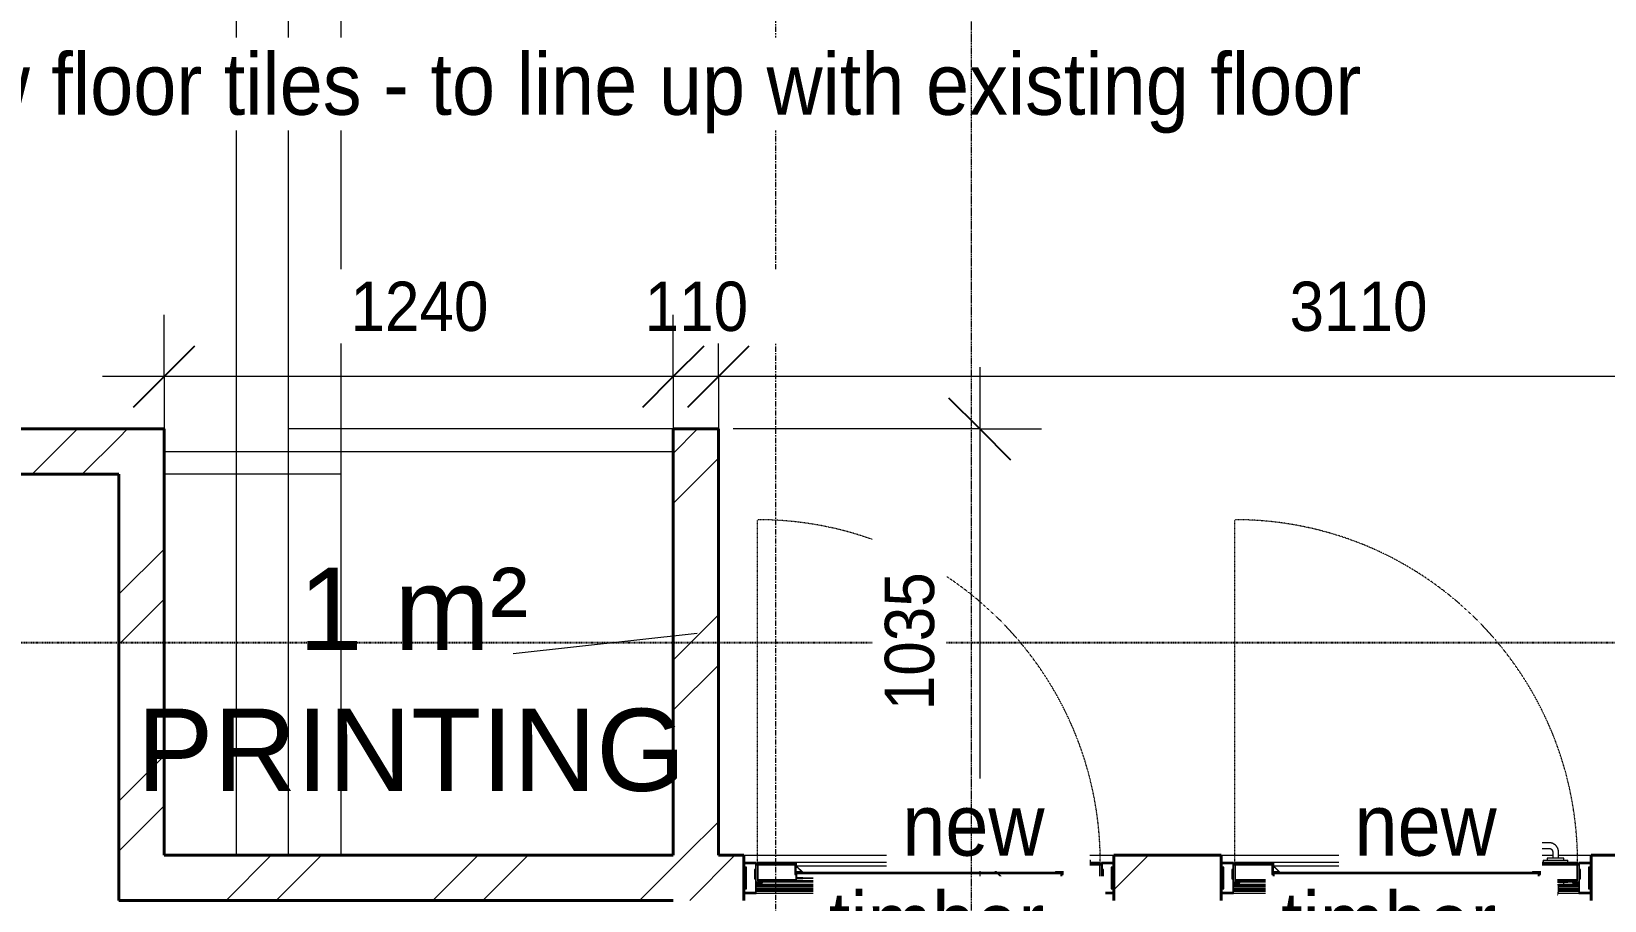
# Model space of a CAD drawing. Header units: millimetres. Extents: x -44657 to 28812, y -28146 to 16565.
# Drawn here: x -10719 to -6893, y -5217 to -3103 of the extents above; entities that cross this region are included whole.
import ezdxf

# ---------------------------------------------------------------- set-up
doc = ezdxf.new("R2010")
doc.units = ezdxf.units.MM
for name, pattern in [('1000 Dashed', [2, 1, -1]), ('Dash 1_5mm', [3, 1.5, -1.5]), ('Detail Dash', [1.1, 0.55, -0.55]), ('Grid Line', [22.225, 12.7, -3.175, 3.175, -3.175])]:
    doc.linetypes.add(name, pattern=pattern)
for name, color, linetype, lineweight in [('A-ANNO-DIMS', 211, 'Continuous', 5), ('A-ANNO-DIMS-100', 211, 'Continuous', 5), ('A-AREA', 32, 'Continuous', 5), ('A-AREA-IDEN', 2, 'Continuous', 5), ('A-DETL', 90, 'Continuous', 5), ('A-DOOR', 31, 'Continuous', 9), ('A-FLOR', 192, 'Continuous', 9), ('A-WALL', 113, 'Continuous', 9), ('A-WALL-PATT', 111, 'Continuous', 9), ('G-ANNO-SYMB', 111, 'Continuous', 5), ('G-ANNO-TEXT', 231, 'Continuous', 5), ('I-WALL', 2, 'Continuous', 9), ('S-GRID', 1, 'Continuous', 5)]:
    doc.layers.add(name, color=color, linetype=linetype, lineweight=lineweight)
doc.styles.add('Arial_1', font='arial.ttf', dxfattribs={"height": 200})
doc.styles.add('Arial_3', font='arial.ttf', dxfattribs={"width": 0.9, "height": 120})
doc.styles.add('Arial_5', font='arial.ttf', dxfattribs={"width": 0.9, "height": 150})
doc.dimstyles.new('SVA_-_1_2mm_Arial', dxfattribs={"dimscale": 304.8, "dimtxt": 122.431128, "dimasz": 0.492126, "dimexe": 0.492126, "dimexo": 0.0625, "dimgap": 0.246063, "dimtad": 1, "dimdec": 0, "dimrnd": 5, "dimzin": 0, "dimdsep": 46, "dimtxsty": 'Arial_3', "dimblk1": 'OBLIQUE', "dimblk2": 'OBLIQUE', "dimsah": 1, "dimcen": 0.09, "dimdle": 0.492126, "dimazin": 0, "dimtfac": 1, "dimtdec": 4, "dimtix": 1, "dimtmove": 0, "dimatfit": 3, "dimfxl": 1.968504, "dimfxlon": 1, "dimtvp": 1, "dimtfill": 1, "dimtolj": 1, "dimtzin": 0, "dimarcsym": 2})
pattern_1 = [(45, (0, 0), (-251.447, 251.447), []), (45, (0, 381), (-251.447, 251.447), [])]

# ---------------------------------------------------------------- blocks, each defined once
blk = doc.blocks.new('Door Aluminium - Single Opening Out with Cill - Door Aluminium Single Opening Out with Cill 900x2100-1421184-NEW PROPOSED GROUND STOREY PLAN _White Box_')
at = {"layer": 'A-DOOR', "linetype": 'Detail Dash', "lineweight": 5}
blk.add_line((-417, 37.3), (-417, 871.3), dxfattribs=at)
at = {"layer": 'A-DOOR', "lineweight": 5}
for p, q in [((348.4, 85.5), (276.4, 85.5)), ((261.4, 70.5), (275.4, 70.5)), ((261.4, 70.5), (262.4, 70.5)), ((273.4, 70.5), (275.4, 70.5)), ((276.4, 71.5), (348.4, 71.5)), ((333.4, 43.5), (393.4, 43.5)), ((333.4, 43.5), (333.4, 37.5)), ((343.4, 48.1), (343.4, 43.5)), ((344.1, 48.1), (343.4, 48.1)), ((383.4, 48.1), (343.4, 48.1)), ((356.4, 63.5), (356.4, 48.1)), ((370.4, 48.1), (370.4, 63.5)), ((383.4, 48.1), (382.8, 48.1)), ((383.4, 43.5), (383.4, 48.1)), ((393.4, 37.5), (393.4, 43.5)), ((-420, 37.5), (-450, 37.5)), ((-450, 22), (-448.5, 22)), ((-448.5, 22), (-450, 22)), ((-448.5, 24.5), (-445.5, 24.5)), ((-448.5, 22), (-448.5, 24.5)), ((-445.5, 24.5), (-448.5, 24.5)), ((-448.5, 24.5), (-448.5, 22)), ((-448, 35.5), (-422, 35.5)), ((-448, 26.3), (-448, 35.5)), ((-443.7, 26.3), (-448, 26.3)), ((-445.5, 24.5), (-445.5, -24.5)), ((-443.7, -26.3), (-443.7, 26.3)), ((-422, 20.3), (-424.4, 20.3)), ((-424.4, 20.3), (-424.4, -1.8)), ((-424.4, 20.3), (-422, 20.3)), ((-422.6, 0), (-422.6, 18.5)), ((-422.6, 18.5), (-421, 18.5)), ((-421, 18.5), (-422.6, 18.5)), ((-421.3, 0), (-422.6, 0)), ((-422.6, 0), (-421.3, 0)), ((-422, 35.5), (-422, 20.3)), ((-421, 3), (-421.3, 0)), ((-421.3, 0), (-421, 3)), ((-421, 18.5), (-421, 17)), ((-421, 17), (-421, 18.5)), ((-421, 17), (-420, 17)), ((-420, 3), (-421, 3)), ((-421, 3), (-420, 3)), ((-420, 17), (-420, 37.5)), ((-416.9, 35.5), (-420, 35.5)), ((-416.8, 33.5), (-420, 33.5)), ((-417, 31.4), (-420, 31.4)), ((-420, 3), (-420, 17)), ((-420, -10.2), (-420, 3)), ((-322, 37.3), (-417, 37.3)), ((-417, 37.3), (-417, -6.7)), ((-415.2, 35.5), (-323.8, 35.5)), ((-415.2, -4.9), (-415.2, 35.5)), ((-323.8, 33.5), (-415.2, 33.5)), ((-323.6, 31.4), (-415.2, 31.4)), ((-323.8, 30.6), (-326.4, 30.6)), ((-326.4, 30.6), (-326.4, 8.5)), ((-326.4, 8.5), (-323.8, 8.5)), ((-323.8, 8.5), (-326.4, 8.5)), ((-324.6, 10.3), (-324.6, 27.3)), ((-324.6, 27.3), (-322, 27.3)), ((-323.3, 10.3), (-324.6, 10.3)), ((-324.6, 10.3), (-323.3, 10.3)), ((-324.1, 27), (-324.1, 13.9)), ((-321.8, 27), (-324.1, 27)), ((-324.1, 27), (-320.8, 27)), ((-324.1, 13.9), (-306.9, 13.9)), ((-323.8, 35.5), (-323.8, 30.6)), ((-323.8, 8.5), (-323.8, -4.9)), ((-322, 13.3), (-323.3, 13.3)), ((-323.3, 13.3), (-323.3, 10.3)), ((-323.3, 10.3), (-323.3, 13.3)), ((-323.3, 13.3), (-322, 13.3)), ((-323.1, 14.9), (-323.1, 26)), ((-323.1, 26), (-320.3, 26)), ((-320.3, 26), (-323.1, 26)), ((-309.3, 14.9), (-323.1, 14.9)), ((322, 37.3), (-322, 37.3)), ((-322, 27.3), (-322, 37.3)), ((-322, 26), (-322, 27.3)), ((322, 13.3), (-322, 13.3)), ((-322, 0), (-322, 13.3)), ((322, 10), (-322, 10)), ((-322, 10), (-322, 0)), ((-322, 0), (322, 0)), ((-306.9, 13.9), (-321.8, 28.9)), ((-321.8, 28.9), (-321.8, 27)), ((-321.8, 28.9), (-321.8, 27)), ((321.8, 28.9), (-321.8, 28.9)), ((-320.3, 26), (-309.3, 14.9)), ((-306.9, 13.9), (306.9, 13.9)), ((321.8, 28.9), (306.9, 13.9)), ((306.9, 13.9), (324.1, 13.9)), ((309.3, 14.9), (320.3, 26)), ((323.1, 14.9), (309.3, 14.9)), ((320.3, 26), (323.1, 26)), ((323.1, 26), (320.3, 26)), ((320.8, 27), (324.1, 27)), ((321.8, 27), (321.8, 28.9)), ((321.8, 28.9), (321.8, 27)), ((324.1, 27), (321.8, 27)), ((417, 37.3), (322, 37.3)), ((322, 37.3), (322, 27.3)), ((322, 27.3), (322, 26)), ((322, 27.3), (324.6, 27.3)), ((323.3, 13.3), (322, 13.3)), ((322, 13.3), (322, 0)), ((322, 13.3), (323.3, 13.3)), ((322, 0), (322, 10)), ((323.1, 26), (323.1, 14.9)), ((323.3, 10.3), (323.3, 13.3)), ((323.3, 13.3), (323.3, 10.3)), ((324.6, 10.3), (323.3, 10.3)), ((323.3, 10.3), (324.6, 10.3)), ((415.2, 31.4), (323.6, 31.4)), ((323.8, 30.6), (323.8, 35.5)), ((323.8, 35.5), (415.2, 35.5)), ((415.2, 33.5), (323.8, 33.5)), ((326.4, 30.6), (323.8, 30.6)), ((323.8, -4.9), (323.8, 8.5)), ((323.8, 8.5), (326.4, 8.5)), ((326.4, 8.5), (323.8, 8.5)), ((324.1, 13.9), (324.1, 27)), ((324.6, 27.3), (324.6, 10.3)), ((326.4, 8.5), (326.4, 30.6)), ((393.4, 37.5), (333.4, 37.5)), ((415.2, 35.5), (415.2, -4.9)), ((420, 33.5), (416.8, 33.5)), ((420, 35.5), (416.9, 35.5)), ((417, -6.7), (417, 37.3)), ((420, 31.4), (417, 31.4)), ((450, 37.5), (420, 37.5)), ((420, 37.5), (420, 17)), ((420, 17), (420, 3)), ((420, 17), (421, 17)), ((421, 3), (420, 3)), ((420, 3), (420, -10.2)), ((420, 3), (421, 3)), ((421, 17), (421, 18.5)), ((421, 18.5), (422.6, 18.5)), ((422.6, 18.5), (421, 18.5)), ((421, 18.5), (421, 17)), ((421.3, 0), (421, 3)), ((421, 3), (421.3, 0)), ((422.6, 0), (421.3, 0)), ((421.3, 0), (422.6, 0)), ((422, 35.5), (448, 35.5)), ((422, 20.3), (422, 35.5)), ((424.4, 20.3), (422, 20.3)), ((422, 20.3), (424.4, 20.3)), ((422.6, 18.5), (422.6, 0)), ((424.4, -1.8), (424.4, 20.3)), ((448, 26.3), (443.7, 26.3)), ((443.7, 26.3), (443.7, -26.3)), ((445.5, -24.5), (445.5, 24.5)), ((445.5, 24.5), (448.5, 24.5)), ((448.5, 24.5), (445.5, 24.5)), ((448, 35.5), (448, 26.3)), ((448.5, 24.5), (448.5, 22)), ((448.5, 22), (448.5, 24.5)), ((448.5, 22), (450, 22)), ((450, 22), (448.5, 22)), ((-448.5, -22), (-450, -22)), ((-450, -22), (-448.5, -22)), ((-450, -37.5), (-420, -37.5)), ((-448.5, -24.5), (-448.5, -22)), ((-448.5, -22), (-448.5, -24.5)), ((-445.5, -24.5), (-448.5, -24.5)), ((-448.5, -24.5), (-445.5, -24.5)), ((-448, -35.5), (-448, -26.3)), ((-448, -26.3), (-443.7, -26.3)), ((-421.8, -35.5), (-448, -35.5)), ((-424.4, -1.8), (-421.8, -1.8)), ((-421.8, -1.8), (-424.4, -1.8)), ((-421.8, -1.8), (-421.8, -35.5)), ((-405, -10.2), (-420, -10.2)), ((-420, -37.5), (-420, -12)), ((-420, -12), (-405, -12)), ((356.7, -15.7), (-420, -15.7)), ((356.9, -19.2), (-420, -19.2)), ((356.7, -22.7), (-420, -22.7)), ((356.7, -26.2), (-420, -26.2)), ((356.7, -29.7), (-420, -29.7)), ((355.5, -33.2), (-420, -33.2)), ((352.1, -37.5), (-420, -37.5)), ((-417, -6.7), (-322, -6.7)), ((-323.8, -4.9), (-415.2, -4.9)), ((333.4, -10.2), (-405, -10.2)), ((-405, -12), (-405, -10.2)), ((-307, 0), (-322, 0)), ((-322, -6.7), (-322, -1.7)), ((-322, -1.7), (-307, -1.7)), ((322, -6.7), (-322, -6.7)), ((-307, -1.7), (-307, 0)), ((307, -1.7), (-307, -1.7)), ((262.4, -38), (261.4, -38)), ((275.4, -38), (261.4, -38)), ((275.4, -38), (273.4, -38)), ((322, 0), (307, 0)), ((307, 0), (307, -1.7)), ((307, -1.7), (322, -1.7)), ((322, -1.7), (322, -6.7)), ((322, -6.7), (417, -6.7)), ((415.2, -4.9), (323.8, -4.9)), ((333.4, -6.7), (333.4, -11)), ((393.4, -11), (333.4, -11)), ((343.4, -11), (343.4, -15.6)), ((343.4, -15.6), (383.4, -15.6)), ((343.4, -15.6), (344.1, -15.6)), ((356.4, -15.6), (356.4, -31)), ((420, -37.5), (368.7, -37.5)), ((420, -33.2), (368.8, -33.2)), ((420, -26.2), (370, -26.2)), ((420, -15.7), (370.2, -15.7)), ((420, -19.2), (370.2, -19.2)), ((420, -22.7), (370.2, -22.7)), ((420, -29.7), (370.2, -29.7)), ((370.4, -31), (370.4, -15.6)), ((382.8, -15.6), (383.4, -15.6)), ((383.4, -15.6), (383.4, -11)), ((393.4, -11), (393.4, -6.7)), ((405, -10.2), (393.4, -10.2)), ((420, -10.2), (405, -10.2)), ((405, -10.2), (405, -12)), ((405, -12), (420, -12)), ((420, -12), (420, -37.5)), ((420, -37.5), (450, -37.5)), ((421.8, -35.5), (421.8, -1.8)), ((421.8, -1.8), (424.4, -1.8)), ((424.4, -1.8), (421.8, -1.8)), ((448, -35.5), (421.8, -35.5)), ((443.7, -26.3), (448, -26.3)), ((448.5, -24.5), (445.5, -24.5)), ((445.5, -24.5), (448.5, -24.5)), ((448, -26.3), (448, -35.5)), ((450, -22), (448.5, -22)), ((448.5, -22), (448.5, -24.5)), ((448.5, -24.5), (448.5, -22)), ((448.5, -22), (450, -22)), ((348.4, -39), (276.4, -39)), ((276.4, -53), (348.4, -53))]:
    blk.add_line(p, q, dxfattribs=at)
at = {"layer": 'A-DOOR', "lineweight": 5, "flags": 128}
for points in [[(276.4, 85.5), (275.8, 85.5), (275.2, 85.5), (274.7, 85.4), (274.1, 85.3), (273.5, 85.2), (272.9, 85.1), (272.3, 84.9), (271.7, 84.7), (271.2, 84.5), (270.6, 84.3), (270.1, 84.1), (269.5, 83.8), (269, 83.5), (268.5, 83.2), (268, 82.9), (267.5, 82.5), (267, 82.2), (266.6, 81.8), (266.1, 81.4), (265.7, 81), (265.3, 80.5), (264.9, 80.1), (264.5, 79.6), (264.2, 79.1), (263.8, 78.6), (263.5, 78.1), (263.2, 77.6), (262.9, 77), (262.7, 76.5), (262.5, 75.9), (262.3, 75.4), (262.1, 74.8), (261.9, 74.2), (261.8, 73.6), (261.7, 73), (261.6, 72.5), (261.5, 71.9), (261.5, 71.3), (261.4, 70.7), (261.4, 70.5)], [(370.4, 63.5), (370.4, 64.4), (370.4, 65.3), (370.3, 66.1), (370.2, 67), (370, 67.9), (369.8, 68.7), (369.6, 69.6), (369.3, 70.4), (369, 71.3), (368.7, 72.1), (368.4, 72.9), (368, 73.7), (367.5, 74.4), (367.1, 75.2), (366.6, 75.9), (366.1, 76.6), (365.6, 77.3), (365, 78), (364.4, 78.7), (363.8, 79.3), (363.1, 79.9), (362.5, 80.5), (361.8, 81), (361.1, 81.5), (360.3, 82), (359.6, 82.5), (358.8, 82.9), (358, 83.3), (357.2, 83.7), (356.4, 84), (355.6, 84.3), (354.8, 84.6), (353.9, 84.8), (353, 85), (352.2, 85.2), (351.3, 85.3), (350.4, 85.4), (349.6, 85.5), (348.7, 85.5), (348.4, 85.5)], [(275.4, 70.5), (275.4, 70.5), (275.4, 70.6), (275.5, 70.6), (275.5, 70.7), (275.5, 70.7), (275.5, 70.7), (275.5, 70.8), (275.5, 70.8), (275.5, 70.9), (275.5, 70.9), (275.5, 70.9), (275.6, 71), (275.6, 71), (275.6, 71), (275.6, 71.1), (275.6, 71.1), (275.7, 71.1), (275.7, 71.2), (275.7, 71.2), (275.7, 71.2), (275.8, 71.2), (275.8, 71.3), (275.8, 71.3), (275.9, 71.3), (275.9, 71.3), (275.9, 71.4), (276, 71.4), (276, 71.4), (276, 71.4), (276.1, 71.4), (276.1, 71.4), (276.2, 71.5), (276.2, 71.5), (276.2, 71.5), (276.3, 71.5), (276.3, 71.5), (276.4, 71.5), (276.4, 71.5), (276.4, 71.5), (276.4, 71.5)], [(348.4, 71.5), (348.8, 71.5), (349.1, 71.5), (349.4, 71.4), (349.7, 71.4), (350, 71.3), (350.3, 71.3), (350.7, 71.2), (351, 71.1), (351.3, 71), (351.6, 70.9), (351.9, 70.7), (352.1, 70.6), (352.4, 70.4), (352.7, 70.3), (353, 70.1), (353.2, 69.9), (353.5, 69.7), (353.7, 69.5), (354, 69.3), (354.2, 69.1), (354.4, 68.8), (354.6, 68.6), (354.8, 68.3), (355, 68.1), (355.2, 67.8), (355.3, 67.5), (355.5, 67.3), (355.6, 67), (355.8, 66.7), (355.9, 66.4), (356, 66.1), (356.1, 65.8), (356.2, 65.5), (356.3, 65.2), (356.3, 64.9), (356.4, 64.5), (356.4, 64.2), (356.4, 63.9), (356.4, 63.6), (356.4, 63.5)], [(261.4, -38), (261.5, -38.6), (261.5, -39.2), (261.6, -39.8), (261.6, -40.4), (261.7, -41), (261.9, -41.6), (262, -42.1), (262.2, -42.7), (262.4, -43.3), (262.6, -43.8), (262.9, -44.4), (263.1, -44.9), (263.4, -45.5), (263.7, -46), (264.1, -46.5), (264.4, -47), (264.8, -47.4), (265.2, -47.9), (265.6, -48.3), (266, -48.8), (266.4, -49.2), (266.9, -49.6), (267.4, -49.9), (267.8, -50.3), (268.3, -50.6), (268.9, -50.9), (269.4, -51.2), (269.9, -51.5), (270.5, -51.8), (271, -52), (271.6, -52.2), (272.1, -52.4), (272.7, -52.5), (273.3, -52.7), (273.9, -52.8), (274.5, -52.9), (275.1, -52.9), (275.7, -53), (276.3, -53), (276.4, -53)], [(276.4, -39), (276.4, -39), (276.4, -39), (276.3, -39), (276.3, -39), (276.2, -39), (276.2, -39), (276.2, -39), (276.1, -38.9), (276.1, -38.9), (276.1, -38.9), (276, -38.9), (276, -38.9), (275.9, -38.9), (275.9, -38.8), (275.9, -38.8), (275.8, -38.8), (275.8, -38.8), (275.8, -38.8), (275.8, -38.7), (275.7, -38.7), (275.7, -38.7), (275.7, -38.6), (275.7, -38.6), (275.6, -38.6), (275.6, -38.5), (275.6, -38.5), (275.6, -38.5), (275.5, -38.4), (275.5, -38.4), (275.5, -38.4), (275.5, -38.3), (275.5, -38.3), (275.5, -38.2), (275.5, -38.2), (275.5, -38.2), (275.5, -38.1), (275.4, -38.1), (275.4, -38.1), (275.4, -38), (275.4, -38)], [(356.4, -31), (356.4, -31.3), (356.4, -31.6), (356.4, -32), (356.3, -32.3), (356.3, -32.6), (356.2, -32.9), (356.1, -33.2), (356, -33.5), (355.9, -33.8), (355.8, -34.1), (355.7, -34.4), (355.5, -34.7), (355.4, -35), (355.2, -35.2), (355, -35.5), (354.9, -35.8), (354.7, -36), (354.5, -36.3), (354.2, -36.5), (354, -36.7), (353.8, -37), (353.5, -37.2), (353.3, -37.4), (353, -37.6), (352.8, -37.7), (352.5, -37.9), (352.2, -38.1), (351.9, -38.2), (351.6, -38.3), (351.3, -38.5), (351, -38.6), (350.7, -38.7), (350.4, -38.7), (350.1, -38.8), (349.8, -38.9), (349.5, -38.9), (349.2, -39), (348.9, -39), (348.5, -39), (348.4, -39)], [(348.4, -53), (349.3, -53), (350.2, -52.9), (351.1, -52.8), (352, -52.7), (352.8, -52.6), (353.7, -52.4), (354.5, -52.1), (355.4, -51.9), (356.2, -51.6), (357, -51.3), (357.8, -50.9), (358.6, -50.5), (359.4, -50.1), (360.1, -49.6), (360.9, -49.2), (361.6, -48.6), (362.3, -48.1), (363, -47.5), (363.6, -46.9), (364.2, -46.3), (364.8, -45.7), (365.4, -45), (365.9, -44.3), (366.5, -43.6), (367, -42.9), (367.4, -42.1), (367.8, -41.4), (368.2, -40.6), (368.6, -39.8), (369, -39), (369.3, -38.1), (369.5, -37.3), (369.8, -36.5), (370, -35.6), (370.1, -34.7), (370.3, -33.9), (370.4, -33), (370.4, -32.1), (370.4, -31.2), (370.4, -31)]]:
    blk.add_lwpolyline(points, dxfattribs=at)
at = {"layer": 'A-DOOR', "color": 135, "linetype": 'Detail Dash', "lineweight": 5}
blk.add_arc((-417, 37.3), 834, 360, 90, dxfattribs=at)
blk = doc.blocks.new('DIMBLOCK34-NEW PROPOSED GROUND STOREY PLAN _White Box_')
at = {"layer": 'A-ANNO-DIMS-100'}
for p, q in [((-8412.5, -3919.7), (-8412.5, -5256.7)), ((-8412.5, -4069.7), (-9012.5, -4069.7)), ((-8412.5, -4069.7), (-8262.5, -4069.7)), ((-8412.5, -5106.7), (-8562.5, -5106.7)), ((-8412.5, -5106.7), (-7812.5, -5106.7))]:
    blk.add_line(p, q, dxfattribs=at)
at = {"layer": 'A-ANNO-DIMS-100', "lineweight": 25}
for p, q in [((-8412.5, -4069.7), (-8487.5, -3994.7)), ((-8412.5, -4069.7), (-8337.5, -4144.7)), ((-8412.5, -5106.7), (-8487.5, -5031.7)), ((-8412.5, -5106.7), (-8337.5, -5181.7))]:
    blk.add_line(p, q, dxfattribs=at)
at = {"layer": 'A-ANNO-DIMS-100', "color": 0, "insert": (-8643.3, -4753.9), "char_height": 120, "width": 397.807, "attachment_point": 1, "rotation": 90, "line_spacing_factor": 0.941778, "style": 'Arial_3', "bg_fill": 3, "box_fill_scale": 1.25, "bg_fill_color": 256, "bg_fill_true_color": 13158600, "bg_fill_transparency": 0}
blk.add_mtext('1035', dxfattribs=at)
blk = doc.blocks.new('_Oblique')
at = {"color": 0, "linetype": 'ByBlock', "lineweight": -2}
blk.add_line((-0.5, -0.5), (0.5, 0.5), dxfattribs=at)
blk = doc.blocks.new('DIMBLOCK36-NEW PROPOSED GROUND STOREY PLAN _White Box_')
at = {"layer": 'A-ANNO-DIMS-100'}
for p, q in [((-5938.1, -3942.2), (-5938.1, -3342.2)), ((-9048.1, -3942.2), (-9048.1, -3792.2)), ((-5938.1, -3942.2), (-9048.1, -3942.2)), ((-9048.1, -3942.2), (-9048.1, -4542.2)), ((-5938.1, -3942.2), (-5938.1, -4092.2))]:
    blk.add_line(p, q, dxfattribs=at)
at = {"layer": 'A-ANNO-DIMS-100', "lineweight": 25}
for p, q in [((-9048.1, -3942.2), (-8973.1, -3867.2)), ((-5938.1, -3942.2), (-5863.1, -3867.2)), ((-9048.1, -3942.2), (-9123.1, -4017.2)), ((-5938.1, -3942.2), (-6013.1, -4017.2))]:
    blk.add_line(p, q, dxfattribs=at)
at = {"layer": 'A-ANNO-DIMS-100', "color": 0, "insert": (-7658.8, -3711.4), "char_height": 120, "width": 397.807, "attachment_point": 1, "line_spacing_factor": 0.941778, "style": 'Arial_3', "bg_fill": 3, "box_fill_scale": 1.25, "bg_fill_color": 256, "bg_fill_true_color": 13158600, "bg_fill_transparency": 0}
blk.add_mtext('3110', dxfattribs=at)
blk = doc.blocks.new('DIMBLOCK37-NEW PROPOSED GROUND STOREY PLAN _White Box_')
at = {"layer": 'A-ANNO-DIMS-100'}
for p, q in [((-9158.1, -3942.2), (-9158.1, -3792.2)), ((-9048.1, -3942.2), (-9048.1, -3792.2)), ((-9048.1, -3942.2), (-9158.1, -3942.2)), ((-9158.1, -3942.2), (-9158.1, -4542.2)), ((-9048.1, -3942.2), (-9048.1, -4542.2))]:
    blk.add_line(p, q, dxfattribs=at)
at = {"layer": 'A-ANNO-DIMS-100', "lineweight": 25}
for p, q in [((-9158.1, -3942.2), (-9083.1, -3867.2)), ((-9048.1, -3942.2), (-8973.1, -3867.2)), ((-9158.1, -3942.2), (-9233.1, -4017.2)), ((-9048.1, -3942.2), (-9123.1, -4017.2))]:
    blk.add_line(p, q, dxfattribs=at)
at = {"layer": 'A-ANNO-DIMS-100', "color": 0, "insert": (-9227.4, -3711.4), "char_height": 120, "width": 298.355, "attachment_point": 1, "line_spacing_factor": 0.941778, "style": 'Arial_3', "bg_fill": 3, "box_fill_scale": 1.25, "bg_fill_color": 256, "bg_fill_true_color": 13158600, "bg_fill_transparency": 0}
blk.add_mtext('110', dxfattribs=at)
blk = doc.blocks.new('DIMBLOCK38-NEW PROPOSED GROUND STOREY PLAN _White Box_')
at = {"layer": 'A-ANNO-DIMS-100'}
for p, q in [((-10396.6, -3942.2), (-10396.6, -3792.2)), ((-9158.1, -3942.2), (-9158.1, -3792.2)), ((-9158.1, -3942.2), (-10546.6, -3942.2)), ((-10396.6, -3942.2), (-10396.6, -4542.2)), ((-9158.1, -3942.2), (-9158.1, -4542.2))]:
    blk.add_line(p, q, dxfattribs=at)
at = {"layer": 'A-ANNO-DIMS-100', "lineweight": 25}
for p, q in [((-10396.6, -3942.2), (-10321.6, -3867.2)), ((-9158.1, -3942.2), (-9083.1, -3867.2)), ((-10396.6, -3942.2), (-10471.6, -4017.2)), ((-9158.1, -3942.2), (-9233.1, -4017.2))]:
    blk.add_line(p, q, dxfattribs=at)
at = {"layer": 'A-ANNO-DIMS-100', "color": 0, "insert": (-9943.1, -3711.4), "char_height": 120, "width": 397.807, "attachment_point": 1, "line_spacing_factor": 0.941778, "style": 'Arial_3', "bg_fill": 3, "box_fill_scale": 1.25, "bg_fill_color": 256, "bg_fill_true_color": 13158600, "bg_fill_transparency": 0}
blk.add_mtext('1240', dxfattribs=at)

msp = doc.modelspace()

# ---------------------------------------------------------------- hatches: boundary and pattern name
at = {"layer": 'A-WALL-PATT', "lineweight": 5}
h = msp.add_hatch(dxfattribs=at)
h.set_pattern_fill('FP_33', color=256, style=0, pattern_type=2)
h.set_pattern_definition(pattern_1)
h.paths.add_polyline_path([(-10506.6, -4179.7), (-10506.6, -4069.7), (-11228.6, -4069.7), (-11228.6, -4179.7), (-11069.2, -4179.7)])
h.paths.add_polyline_path([(-12230.6, -4179.7), (-12128.6, -4179.7), (-12128.6, -4069.7), (-12230.6, -4069.7), (-12230.6, -4124.7)])
h = msp.add_hatch(dxfattribs=at)
h.set_pattern_fill('FP_33', color=256, style=0, pattern_type=2)
h.set_pattern_definition(pattern_1)
h.paths.add_polyline_path([(-10506.6, -5106.7), (-10396.6, -5106.7), (-10396.6, -4069.7), (-10506.6, -4069.7), (-10506.6, -4179.7)])
h = msp.add_hatch(dxfattribs=at)
h.set_pattern_fill('FP_33', color=256, style=0, pattern_type=2)
h.set_pattern_definition(pattern_1)
h.paths.add_polyline_path([(-9048.1, -5106.7), (-9048.1, -4069.7), (-9158.1, -4069.7), (-9158.1, -5106.7)])
h = msp.add_hatch(dxfattribs=at)
h.set_pattern_fill('FP_33', color=256, style=0, pattern_type=2)
h.set_pattern_definition(pattern_1)
h.paths.add_polyline_path([(-4716.1, -5216.7), (-4716.1, -5106.7), (-5671.1, -5106.7), (-5671.1, -5216.7), (-5191.1, -5216.7)])
h.paths.add_polyline_path([(-6660.7, -5216.7), (-6571.1, -5216.7), (-6571.1, -5106.7), (-6925.1, -5106.7), (-6925.1, -5216.7), (-6784.1, -5216.7)])
h.paths.add_polyline_path([(-7920.2, -5216.7), (-7825.1, -5216.7), (-7825.1, -5106.7), (-8086.1, -5106.7), (-8086.1, -5216.7), (-8024.1, -5216.7)])
h.paths.add_polyline_path([(-8986.1, -5216.7), (-8986.1, -5106.7), (-10506.6, -5106.7), (-10506.6, -5216.7), (-9048.1, -5216.7)])

# ---------------------------------------------------------------- linework, layer by layer
at = {"layer": 'A-AREA'}
for p, q in [((-9158.1, -4069.7), (-10094.6, -4069.7)), ((-10396.6, -4124.7), (-9158.1, -4124.7))]:
    msp.add_line(p, q, dxfattribs=at)
at = {"layer": 'A-AREA-IDEN'}
msp.add_line((-9547.1, -4615.7), (-9099.8, -4566.7), dxfattribs=at)
at = {"layer": 'A-DETL', "linetype": 'Dash 1_5mm', "lineweight": 25}
msp.add_line((-5984.3, -4589.7), (-22144.6, -4589.7), dxfattribs=at)
at = {"layer": 'A-FLOR', "color": 55}
msp.add_line((-10093.6, -5106.7), (-10093.6, -3024.7), dxfattribs=at)
at = {"layer": 'A-FLOR'}
for p, q in [((-9966.6, -3024.7), (-9966.6, -4179.7)), ((-9966.6, -4179.7), (-10396.6, -4179.7))]:
    msp.add_line(p, q, dxfattribs=at)
at = {"layer": 'A-WALL', "color": 7, "lineweight": 40}
for p, q in [((-10396.6, -4069.7), (-11228.6, -4069.7)), ((-10396.6, -5106.7), (-10396.6, -4069.7)), ((-9048.1, -4069.7), (-9158.1, -4069.7)), ((-9158.1, -4069.7), (-9158.1, -5106.7)), ((-9048.1, -5106.7), (-9048.1, -4069.7)), ((-11228.6, -4179.7), (-10506.6, -4179.7)), ((-10506.6, -4179.7), (-10506.6, -5216.7)), ((-9158.1, -5106.7), (-10396.6, -5106.7)), ((-8986.1, -5106.7), (-9048.1, -5106.7)), ((-8986.1, -5216.7), (-8986.1, -5106.7)), ((-7825.1, -5106.7), (-8086.1, -5106.7)), ((-8086.1, -5106.7), (-8086.1, -5216.7)), ((-7825.1, -5216.7), (-7825.1, -5106.7)), ((-6571.1, -5106.7), (-6925.1, -5106.7)), ((-6925.1, -5106.7), (-6925.1, -5216.7)), ((-10506.6, -5216.7), (-9158.1, -5216.7))]:
    msp.add_line(p, q, dxfattribs=at)
at = {"layer": 'A-WALL'}
for p, q in [((-8986.1, -5106.7), (-8179.4, -5106.7)), ((-8165.9, -5106.7), (-8086.1, -5106.7)), ((-7825.1, -5106.7), (-7018.4, -5106.7)), ((-7004.9, -5106.7), (-6925.1, -5106.7))]:
    msp.add_line(p, q, dxfattribs=at)
at = {"layer": 'I-WALL', "color": 55}
for p, q in [((-10220.6, -5106.7), (-10220.6, -3024.7)), ((-9966.6, -4179.7), (-9966.6, -5106.7))]:
    msp.add_line(p, q, dxfattribs=at)
at = {"layer": 'S-GRID', "linetype": 'Grid Line'}
msp.add_line((-8908.6, -26129), (-8908.6, 2838.3), dxfattribs=at)

# ---------------------------------------------------------------- block references
at = {"layer": 'A-DOOR', "color": 135, "linetype": 'Detail Dash', "lineweight": 5}
for p in [(-8536.1, -5161.7), (-7375.1, -5161.7)]:
    msp.add_blockref('Door Aluminium - Single Opening Out with Cill - Door Aluminium Single Opening Out with Cill 900x2100-1421184-NEW PROPOSED GROUND STOREY PLAN _White Box_', p, dxfattribs=at)

# ---------------------------------------------------------------- texts
at = {"layer": 'A-AREA-IDEN', "insert": (-10462.8, -4750.1), "char_height": 200, "width": 1643.459, "attachment_point": 1, "style": 'Arial_1'}
msp.add_mtext('PRINTING', dxfattribs=at)

# ---------------------------------------------------------------- next in the draw order: texts
at = {"layer": 'G-ANNO-TEXT', "color": 7, "insert": (-7500.9, -4957.6), "char_height": 150, "width": 418.481, "attachment_point": 1, "style": 'Arial_5', "bg_fill": 3, "box_fill_scale": 1.25, "bg_fill_color": 256, "bg_fill_true_color": 13158600, "bg_fill_transparency": 0}
msp.add_mtext('new ', dxfattribs=at)

# ---------------------------------------------------------------- next in the draw order: dimensions: what is measured, and where the dimension line sits
at = {"layer": 'A-ANNO-DIMS'}
dim = msp.add_linear_dim(base=(-8412.5, -5106.7), p1=(-9012.5, -4069.7), p2=(-7812.5, -5106.7), angle=90, dimstyle='SVA_-_1_2mm_Arial', override={"dimpost": '<>', "dimfxl": 1585.991488}, dxfattribs=at)
dim.commit()
dim.dimension.update_dxf_attribs({"geometry": 'DIMBLOCK34-NEW PROPOSED GROUND STOREY PLAN _White Box_', "text_midpoint": (-8548.8, -4588.2)})

# ---------------------------------------------------------------- next in the draw order: texts
at = {"layer": 'G-ANNO-TEXT', "color": 7, "char_height": 150, "attachment_point": 1, "style": 'Arial_5', "bg_fill": 3, "box_fill_scale": 1.25, "bg_fill_color": 256, "bg_fill_true_color": 13158600, "bg_fill_transparency": 0}
for s, insert, width in [('new ', (-8600.9, -4957.6), 418.481), ('timber ', (-7679.5, -5195.7), 634.937)]:
    msp.add_mtext(s, dxfattribs=dict(at, insert=insert, width=width))

# ---------------------------------------------------------------- next in the draw order: dimensions: what is measured, and where the dimension line sits
at = {"layer": 'A-ANNO-DIMS'}
dim = msp.add_linear_dim(base=(-9048.1, -3942.2), p1=(-5938.1, -3342.2), p2=(-9048.1, -4542.2), dimstyle='SVA_-_1_2mm_Arial', override={"dimpost": '<>', "dimfxl": 3333.481663}, dxfattribs=at)
dim.commit()
dim.dimension.update_dxf_attribs({"geometry": 'DIMBLOCK36-NEW PROPOSED GROUND STOREY PLAN _White Box_', "text_midpoint": (-7493.1, -3805.8)})

# ---------------------------------------------------------------- next in the draw order: texts
at = {"layer": 'G-ANNO-TEXT', "color": 7, "char_height": 150, "attachment_point": 1, "style": 'Arial_5', "bg_fill": 3, "box_fill_scale": 1.25, "bg_fill_color": 256, "bg_fill_true_color": 13158600, "bg_fill_transparency": 0}
for s, insert, width in [('new floor tiles - to line up with existing floor', (-11069, -3155.6), 4343.543), ('timber ', (-8779.5, -5195.7), 634.937)]:
    msp.add_mtext(s, dxfattribs=dict(at, insert=insert, width=width))

# ---------------------------------------------------------------- next in the draw order: dimensions: what is measured, and where the dimension line sits
at = {"layer": 'A-ANNO-DIMS'}
dim = msp.add_linear_dim(base=(-9158.1, -3942.2), p1=(-9048.1, -4542.2), p2=(-9158.1, -4542.2), dimstyle='SVA_-_1_2mm_Arial', override={"dimpost": '<>', "dimfxl": 110}, dxfattribs=at)
dim.commit()
dim.dimension.update_dxf_attribs({"geometry": 'DIMBLOCK37-NEW PROPOSED GROUND STOREY PLAN _White Box_', "text_midpoint": (-9103.1, -3805.9)})

# ---------------------------------------------------------------- next in the draw order: linework, layer by layer
at = {"layer": 'G-ANNO-SYMB', "linetype": '1000 Dashed'}
msp.add_line((-8432.2, -14401.3), (-8432.2, 6013), dxfattribs=at)

# ---------------------------------------------------------------- next in the draw order: dimensions: what is measured, and where the dimension line sits
at = {"layer": 'A-ANNO-DIMS'}
dim = msp.add_linear_dim(base=(-10396.5623544, -3942.1514306), p1=(-9158.0623544, -4542.1514306), p2=(-10396.5623544, -4542.1514306), dimstyle='SVA_-_1_2mm_Arial', override={"dimpost": '<>', "dimfxl": 1238.5}, dxfattribs=at)
dim.commit()
dim.dimension.update_dxf_attribs({"geometry": 'DIMBLOCK38-NEW PROPOSED GROUND STOREY PLAN _White Box_', "text_midpoint": (-9777.3123544, -3805.8826717)})

# ---------------------------------------------------------------- next in the draw order: texts
at = {"layer": 'A-AREA-IDEN', "insert": (-10069.3, -4407), "char_height": 200, "width": 689.451, "attachment_point": 1, "style": 'Arial_1'}
msp.add_mtext('1 m²', dxfattribs=at)

doc.saveas('drawing.dxf')
